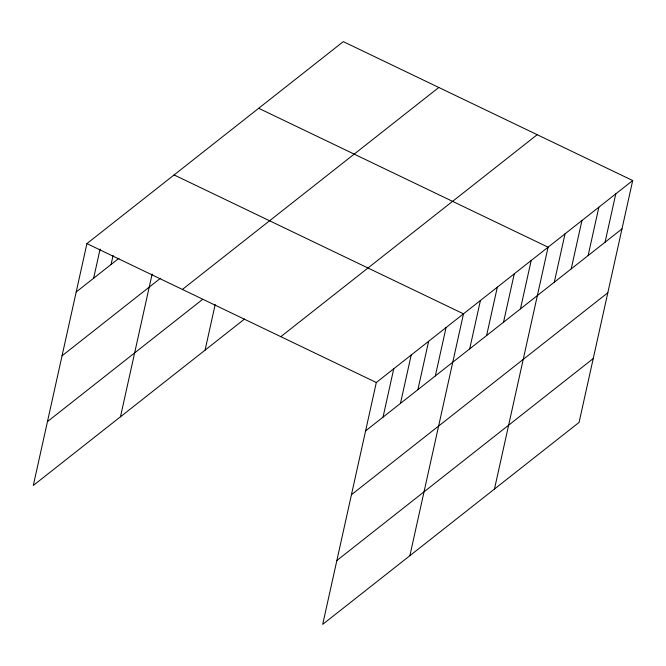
<?xml version="1.0" encoding="UTF-8"?>
<svg xmlns="http://www.w3.org/2000/svg" width="666" height="666" viewBox="0 0 666 666"><rect width="100%" height="100%" fill="white"/><g stroke="black" fill="none" stroke-linecap="round" stroke-linejoin="round"><path stroke-width="1" d="M632.7 180.536L376.315 382.509L322.702 624.367L579.079 422.394L632.7 180.536L343.298 41.633L86.921 243.606L33.3 485.464L244.555 319.031M93.631 278.23L100.108 249.009M111.064 264.502L113.078 255.428M120.471 416.791L152.131 273.976M205.078 350.141L215.185 304.529M383.033 417.141L393.748 368.781M400.466 403.405L411.188 355.045M417.898 389.668L428.621 341.308M435.331 375.94L446.053 327.572M409.873 555.702L463.486 313.844L174.092 174.933M469.688 348.876L480.411 300.508M486.605 335.547L497.327 287.179M503.529 322.211L514.252 273.851M520.454 308.882L531.177 260.523M494.472 489.044L548.093 247.194L258.691 108.283M554.295 282.226L565.018 233.858M571.212 268.889L581.934 220.529M588.136 255.561L598.859 207.201M605.061 242.233L615.775 193.873M76.199 291.966L118.989 258.258M62.038 355.819L160.489 278.263M182.417 289.444L438.802 87.471M47.453 421.611L202.314 299.617M280.819 336.671L537.196 134.699M365.592 430.877L621.977 228.904M351.44 494.73L607.825 292.757M336.854 560.514L593.24 358.541M86.921 243.606L376.315 382.509"/></g></svg>
